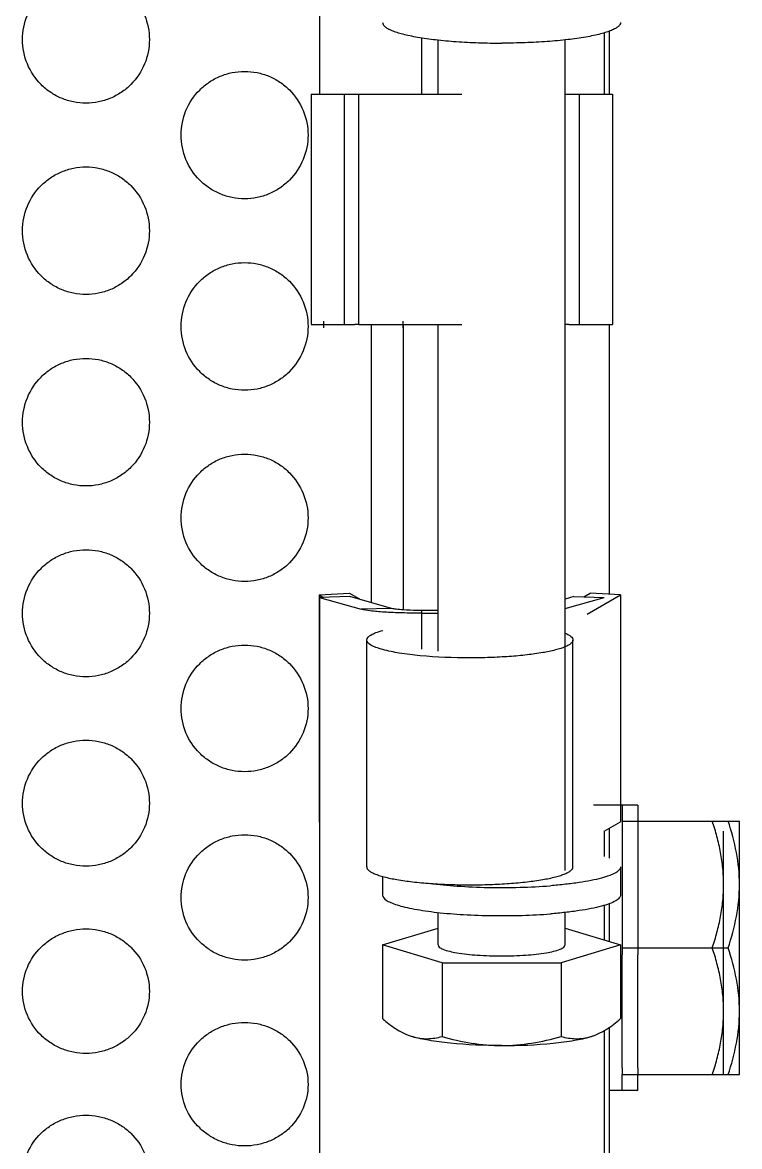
# Model space of a CAD drawing. Header units: millimetres. Extents: x 324 to 7054, y -67 to 2159.
# Drawn here: x 2006 to 2051.2, y 1460.1 to 1531 of the extents above; entities that cross this region are included whole.
import ezdxf

# ---------------------------------------------------------------- set-up
doc = ezdxf.new("R2010")
doc.units = ezdxf.units.MM
doc.header["$LTSCALE"] = 153.67
doc.linetypes.add('CENTER', pattern=[0.6, 0.375, -0.075, 0.075, -0.075])
doc.linetypes.add('DOT', pattern=[0.2, 0.1, -0.1])
doc.layers.get('0').update_dxf_attribs({"linetype": 'CONTINUOUS'})
doc.layers.add('00_BUW_DATUM', color=7, linetype='CONTINUOUS')
doc.layers.add('02___PRT_ALL_AXES', color=7, linetype='CONTINUOUS')

msp = doc.modelspace()

# ---------------------------------------------------------------- linework, layer by layer
at = {"linetype": 'Continuous'}
for p, q in [((2024.23046, 1526.51699), (2033.73476, 1526.51699)), ((2024.23046, 1526.51699), (2024.23046, 1511.97699)), ((2026.33777, 1511.97699), (2026.33777, 1526.51699)), ((2027.23476, 1511.97699), (2027.23476, 1526.51699)), ((2040.23471, 1526.51699), (2043.23905, 1526.51699)), ((2041.13174, 1526.51699), (2041.13174, 1511.97699)), ((2043.23905, 1526.51699), (2043.23905, 1511.97699)), ((2024.23046, 1511.97699), (2026.98955, 1511.97699)), ((2027.23476, 1511.97699), (2033.73476, 1511.97699)), ((2028.03476, 1494.42038), (2028.03476, 1511.97699)), ((2040.47996, 1511.97699), (2043.23905, 1511.97699)), ((2024.73046, 1494.92258), (2026.6461, 1495.02239)), ((2024.73046, 1494.92258), (2025.00651, 1494.76279)), ((2024.73046, 1494.92258), (2024.73047, 1480.60351)), ((2026.6461, 1495.02239), (2027.34782, 1494.61621)), ((2041.42277, 1494.79051), (2041.82341, 1495.02241)), ((2041.63174, 1493.7028), (2043.73905, 1494.9226)), ((2043.73905, 1494.9226), (2041.82341, 1495.02241)), ((2043.73905, 1494.9226), (2043.73907, 1480.60353)), ((2027.73477, 1477.75136), (2027.73476, 1492.07043)), ((2040.73477, 1477.75137), (2040.73476, 1492.07045)), ((2024.73047, 1480.60351), (2024.76484, 1480.58362)), ((2042.70467, 1480.00478), (2043.73907, 1480.60353)), ((2044.83476, 1480.6433), (2044.83476, 1480.20618)), ((2028.72923, 1472.82733), (2032.23478, 1473.88176)), ((2040.23478, 1473.88177), (2043.74033, 1472.82734)), ((2032.48198, 1471.69854), (2028.72923, 1472.82733)), ((2043.74033, 1472.82734), (2039.98753, 1471.69855)), ((2044.83476, 1473.08951), (2044.83476, 1472.197)), ((2032.48198, 1471.69854), (2039.98753, 1471.69855)), ((2044.83476, 1465.0798), (2044.83476, 1464.6433))]:
    msp.add_line(p, q, dxfattribs=at)
at = {"linetype": 'DOT'}
for p, q in [((2043.83476, 1480.6433), (2043.83476, 1480.20625)), ((2043.83476, 1473.08952), (2043.83476, 1472.19701)), ((2043.83476, 1465.07988), (2043.83476, 1464.6433))]:
    msp.add_line(p, q, dxfattribs=at)
at = {"linetype": 'Continuous'}
for points, knots in [([(2027.73476, 1492.07043), (2027.73476, 1492.20653), (2027.98338, 1492.40016), (2028.33906, 1492.55261), (2028.60276, 1492.636), (2028.75057, 1492.67635)], [0, 0, 0, 0, 0.33454752, 0.62335594, 1, 1, 1, 1]), ([(2040.24357, 1492.5009), (2040.31647, 1492.47021), (2040.44492, 1492.40972), (2040.60338, 1492.30456), (2040.70686, 1492.19481), (2040.73473, 1492.10868), (2040.73475, 1492.0705)], [0, 0, 0, 0, 0.34762991, 0.62220193, 0.83223107, 1, 1, 1, 1]), ([(2028.75057, 1491.46451), (2028.60276, 1491.50486), (2028.33906, 1491.58825), (2027.98338, 1491.7407), (2027.73476, 1491.93433), (2027.73476, 1492.07043)], [0, 0, 0, 0, 0.37664403, 0.66545244, 1, 1, 1, 1]), ([(2040.73475, 1492.0705), (2040.73476, 1492.03218), (2040.70666, 1491.94565), (2040.60246, 1491.83549), (2040.44282, 1491.73), (2040.22567, 1491.62804), (2039.95227, 1491.52975), (2039.48453, 1491.39655), (2038.77706, 1491.25349), (2037.80274, 1491.11847), (2036.69205, 1491.01781), (2035.48741, 1490.95557), (2034.65754, 1490.94165), (2034.23476, 1490.94165)], [0, 0, 0, 0, 0.01701453, 0.0383369, 0.06624434, 0.10158998, 0.14458089, 0.1951047, 0.31737342, 0.46460634, 0.63162091, 0.81230853, 1, 1, 1, 1]), ([(2034.23476, 1490.94165), (2033.191, 1490.94164), (2031.70248, 1490.99823), (2029.87517, 1491.21852), (2029.09183, 1491.37137), (2028.75057, 1491.46451)], [0, 0, 0, 0, 0.5672338, 0.8077594, 1, 1, 1, 1]), ([(2027.73478, 1477.75141), (2027.73477, 1477.71309), (2027.76287, 1477.62656), (2027.86707, 1477.5164), (2028.02671, 1477.41091), (2028.24386, 1477.30895), (2028.51726, 1477.21066), (2028.985, 1477.07746), (2029.69247, 1476.9344), (2030.66679, 1476.79939), (2031.77748, 1476.69873), (2032.98212, 1476.6365), (2033.81199, 1476.62257), (2034.23477, 1476.62257)], [0, 0, 0, 0, 0.01701453, 0.0383369, 0.06624434, 0.10158998, 0.14458088, 0.1951047, 0.31737341, 0.46460633, 0.6316209, 0.81230852, 1, 1, 1, 1]), ([(2034.23477, 1476.62257), (2034.65756, 1476.62257), (2035.48743, 1476.6365), (2036.69207, 1476.69873), (2037.80277, 1476.7994), (2038.77708, 1476.93441), (2039.48455, 1477.07748), (2039.95229, 1477.21068), (2040.2257, 1477.30896), (2040.44284, 1477.41093), (2040.60248, 1477.51642), (2040.70668, 1477.62658), (2040.73478, 1477.7131), (2040.73477, 1477.75143)], [0, 0, 0, 0, 0.18769122, 0.36837902, 0.53539402, 0.68262742, 0.80489626, 0.85541999, 0.89841064, 0.93375609, 0.96166332, 0.98298555, 1, 1, 1, 1]), ([(2032.23482, 1472.82733), (2032.23482, 1472.7754), (2032.33271, 1472.65065), (2032.72834, 1472.47111), (2033.54144, 1472.29264), (2034.77671, 1472.16352), (2035.7242, 1472.13269), (2036.23477, 1472.13269)], [0, 0, 0, 0, 0.03752156, 0.10068817, 0.31646394, 0.63108902, 1, 1, 1, 1]), ([(2036.23477, 1472.13269), (2036.74534, 1472.13269), (2037.69283, 1472.16352), (2038.92811, 1472.29264), (2039.74122, 1472.47112), (2040.13685, 1472.65066), (2040.23474, 1472.77541), (2040.23474, 1472.82734)], [0, 0, 0, 0, 0.36891052, 0.68353575, 0.89931181, 0.96247849, 1, 1, 1, 1])]:
    msp.add_open_spline(points, degree=3, knots=knots, dxfattribs=at)
at = {"layer": '00_BUW_DATUM', "linetype": 'Continuous'}
for p, q in [((2032.23471, 1526.51699), (2032.23471, 1529.93798)), ((2040.23477, 1477.52997), (2040.23471, 1529.93783)), ((2032.23476, 1491.37224), (2032.23473, 1511.97699)), ((2044.83476, 1481.6433), (2043.73907, 1481.6433)), ((2044.83476, 1481.6433), (2044.83476, 1480.6433)), ((2044.83476, 1480.6433), (2051.23476, 1480.6433)), ((2051.23476, 1464.6433), (2051.23476, 1480.6433)), ((2044.83476, 1480.20618), (2044.83476, 1473.08951)), ((2043.73477, 1477.75137), (2043.73478, 1475.97872)), ((2028.73477, 1477.15549), (2028.73478, 1475.9787)), ((2032.23478, 1472.82733), (2032.23478, 1474.87703)), ((2040.23478, 1472.82734), (2040.23478, 1474.8785)), ((2028.72923, 1472.82733), (2028.72923, 1468.1796)), ((2043.74033, 1472.82734), (2043.74034, 1468.17961)), ((2044.83476, 1472.6433), (2050.52022, 1472.6433)), ((2044.83476, 1465.0798), (2044.83476, 1472.197)), ((2032.48198, 1471.69854), (2032.48199, 1467.05081)), ((2039.98753, 1471.69855), (2039.98754, 1467.05081)), ((2044.83476, 1464.6433), (2051.23476, 1464.6433)), ((2044.83476, 1463.6433), (2044.83476, 1464.6433)), ((2044.83476, 1463.6433), (2043.03476, 1463.6433))]:
    msp.add_line(p, q, dxfattribs=at)
at = {"layer": '00_BUW_DATUM', "linetype": 'DOT'}
for p, q in [((2043.83476, 1481.6433), (2042.03476, 1481.6433)), ((2043.83476, 1481.6433), (2043.83476, 1480.6433)), ((2043.83476, 1480.6433), (2050.23476, 1480.6433)), ((2050.23476, 1464.6433), (2050.23476, 1480.6433)), ((2043.83476, 1480.20625), (2043.83476, 1473.08952)), ((2043.83476, 1472.6433), (2049.52022, 1472.6433)), ((2043.83476, 1465.07988), (2043.83476, 1472.19701)), ((2043.83476, 1464.6433), (2050.23476, 1464.6433)), ((2043.83476, 1463.6433), (2043.83476, 1464.6433))]:
    msp.add_line(p, q, dxfattribs=at)
at = {"layer": '00_BUW_DATUM', "linetype": 'Continuous'}
for points, knots in [([(2028.73471, 1531.03842), (2028.73471, 1530.99412), (2028.76728, 1530.89409), (2028.88794, 1530.76682), (2029.07272, 1530.64493), (2029.32407, 1530.52712), (2029.64052, 1530.41361), (2030.01997, 1530.30564), (2030.45902, 1530.20429), (2031.14938, 1530.07371), (2032.12781, 1529.93896), (2033.41241, 1529.82286), (2034.80538, 1529.75149), (2035.76481, 1529.73577), (2036.25349, 1529.73598)], [0, 0, 0, 0, 0.01700301, 0.03832422, 0.0662383, 0.10159919, 0.14461108, 0.19515776, 0.25293361, 0.31750201, 0.46477197, 0.63178943, 0.81243652, 1, 1, 1, 1]), ([(2043.73471, 1531.03844), (2043.73471, 1530.99429), (2043.70239, 1530.89465), (2043.58251, 1530.76774), (2043.39887, 1530.64619), (2043.14907, 1530.5287), (2042.83455, 1530.41546), (2042.45738, 1530.30771), (2042.02091, 1530.20653), (2041.33445, 1530.07607), (2040.36123, 1529.94125), (2039.08294, 1529.82475), (2037.69599, 1529.75263), (2036.7404, 1529.73619), (2036.25349, 1529.73598)], [0, 0, 0, 0, 0.01702676, 0.03835494, 0.0662572, 0.10159057, 0.14456294, 0.195062, 0.2527862, 0.31730331, 0.4644907, 0.63148605, 0.81221332, 1, 1, 1, 1]), ([(2051.23476, 1476.6433), (2051.23476, 1477.32023), (2051.09707, 1478.68163), (2050.7359, 1479.99628), (2050.52022, 1480.6433)], [0, 0, 0, 0, 0.49812702, 1, 1, 1, 1]), ([(2043.73477, 1477.75136), (2043.73477, 1477.7196), (2043.71941, 1477.65097), (2043.65636, 1477.55595), (2043.55689, 1477.46431), (2043.35874, 1477.33398), (2043.01463, 1477.18491), (2042.49767, 1477.02693), (2041.85361, 1476.88215), (2041.09542, 1476.75373), (2040.23792, 1476.64478), (2039.63401, 1476.58882), (2039.31851, 1476.5641)], [0, 0, 0, 0, 0.0202179, 0.04341257, 0.07158659, 0.10580433, 0.19398237, 0.30903844, 0.44977408, 0.61392335, 0.79850326, 1, 1, 1, 1]), ([(2031.67986, 1476.71662), (2032.26031, 1476.63956), (2033.49197, 1476.52312), (2035.39769, 1476.44184), (2037.36335, 1476.44852), (2038.67673, 1476.51383), (2039.31851, 1476.5641)], [0, 0, 0, 0, 0.22957462, 0.48468532, 0.74760843, 1, 1, 1, 1]), ([(2050.52022, 1472.6433), (2050.73589, 1473.29031), (2051.09708, 1474.60496), (2051.23476, 1475.96636), (2051.23476, 1476.6433)], [0, 0, 0, 0, 0.50186442, 1, 1, 1, 1]), ([(2028.73478, 1475.97872), (2028.73476, 1475.84662), (2028.89874, 1475.69272), (2029.10108, 1475.57419), (2029.32721, 1475.4652), (2029.67595, 1475.34054), (2030.17272, 1475.20616), (2030.76238, 1475.08327), (2031.43658, 1474.97333), (2032.47184, 1474.84224), (2033.89239, 1474.72783), (2035.68458, 1474.66668), (2037.51062, 1474.68206), (2038.72539, 1474.74499), (2039.31851, 1474.79145)], [0, 0, 0, 0, 0.03645453, 0.05035147, 0.06642347, 0.1051819, 0.15262107, 0.20825262, 0.2713652, 0.34108235, 0.49619141, 0.66445567, 0.83581543, 1, 1, 1, 1]), ([(2043.73478, 1475.97871), (2043.73477, 1475.94695), (2043.71941, 1475.87832), (2043.65636, 1475.7833), (2043.5569, 1475.69166), (2043.35874, 1475.56133), (2043.01464, 1475.41226), (2042.49767, 1475.25428), (2041.85361, 1475.1095), (2041.09543, 1474.98108), (2040.23792, 1474.87213), (2039.63402, 1474.81617), (2039.31851, 1474.79145)], [0, 0, 0, 0, 0.0202179, 0.04341257, 0.07158659, 0.10580433, 0.19398237, 0.30903844, 0.44977408, 0.61392335, 0.79850326, 1, 1, 1, 1]), ([(2051.23476, 1468.6433), (2051.23476, 1469.32023), (2051.09707, 1470.68163), (2050.7359, 1471.99628), (2050.52022, 1472.6433)], [0, 0, 0, 0, 0.49812702, 1, 1, 1, 1]), ([(2050.52022, 1464.6433), (2050.73589, 1465.29031), (2051.09708, 1466.60496), (2051.23476, 1467.96636), (2051.23476, 1468.6433)], [0, 0, 0, 0, 0.50186442, 1, 1, 1, 1]), ([(2028.72923, 1468.1796), (2028.82409, 1468.09713), (2029.19277, 1467.78836), (2029.58946, 1467.50995), (2029.902, 1467.34072)], [0, 0, 0, 0, 0.26126555, 1, 1, 1, 1]), ([(2042.56758, 1467.34076), (2042.66853, 1467.39541), (2043.08295, 1467.6408), (2043.4638, 1467.9392), (2043.74034, 1468.17961)], [0, 0, 0, 0, 0.23854835, 1, 1, 1, 1]), ([(2029.902, 1467.34072), (2029.95975, 1467.30945), (2030.18647, 1467.19308), (2030.42445, 1467.09796), (2030.60561, 1467.04347)], [0, 0, 0, 0, 0.25768512, 1, 1, 1, 1]), ([(2030.60561, 1467.04347), (2030.91121, 1466.95155), (2031.54962, 1466.86377), (2032.17986, 1466.9699), (2032.48199, 1467.05081)], [0, 0, 0, 0, 0.50503067, 1, 1, 1, 1]), ([(2036.23476, 1466.47907), (2035.15027, 1466.47907), (2033.61044, 1466.53917), (2031.73488, 1466.77721), (2030.9437, 1466.94177), (2030.60561, 1467.04347)], [0, 0, 0, 0, 0.5737365, 0.81322391, 1, 1, 1, 1]), ([(2036.23476, 1466.47907), (2037.31926, 1466.47907), (2038.8591, 1466.53917), (2040.73466, 1466.77722), (2041.52585, 1466.94178), (2041.86394, 1467.04347)], [0, 0, 0, 0, 0.57373526, 0.81322294, 1, 1, 1, 1]), ([(2039.98754, 1467.05081), (2040.28965, 1466.96991), (2040.91991, 1466.86381), (2041.55833, 1466.95155), (2041.86394, 1467.04347)], [0, 0, 0, 0, 0.49495485, 1, 1, 1, 1]), ([(2041.86394, 1467.04347), (2041.92323, 1467.06131), (2042.1652, 1467.14172), (2042.39789, 1467.24888), (2042.56758, 1467.34076)], [0, 0, 0, 0, 0.24292792, 1, 1, 1, 1])]:
    msp.add_open_spline(points, degree=3, knots=knots, dxfattribs=at)
at = {"layer": '00_BUW_DATUM', "linetype": 'DOT'}
for points, knots in [([(2050.23476, 1476.6433), (2050.23476, 1477.32023), (2050.09707, 1478.68163), (2049.7359, 1479.99628), (2049.52022, 1480.6433)], [0, 0, 0, 0, 0.49812702, 1, 1, 1, 1]), ([(2049.52022, 1472.6433), (2049.73589, 1473.29031), (2050.09708, 1474.60496), (2050.23476, 1475.96636), (2050.23476, 1476.6433)], [0, 0, 0, 0, 0.50186442, 1, 1, 1, 1]), ([(2050.23476, 1468.6433), (2050.23476, 1469.32023), (2050.09707, 1470.68163), (2049.7359, 1471.99628), (2049.52022, 1472.6433)], [0, 0, 0, 0, 0.49812702, 1, 1, 1, 1]), ([(2049.52022, 1464.6433), (2049.73589, 1465.29031), (2050.09708, 1466.60496), (2050.23476, 1467.96636), (2050.23476, 1468.6433)], [0, 0, 0, 0, 0.50186442, 1, 1, 1, 1])]:
    msp.add_open_spline(points, degree=3, knots=knots, dxfattribs=at)
at = {"layer": '00_BUW_DATUM', "linetype": 'Continuous'}
for points in [[(2032.48199, 1467.05081), (2033.69912, 1466.70479), (2034.9694, 1466.47907), (2036.23476, 1466.47907)], [(2036.23476, 1466.47907), (2037.50012, 1466.47907), (2038.77041, 1466.70479), (2039.98754, 1467.05081)]]:
    msp.add_open_spline(points, degree=3, dxfattribs=at)
at = {"layer": '02___PRT_ALL_AXES', "linetype": 'Continuous'}
for p, q in [((2024.76484, 1706.56174), (2024.76484, 1526.51699)), ((2031.21468, 1526.51699), (2031.21468, 1530.0719)), ((2042.70467, 1530.38221), (2042.70467, 1526.51699)), ((2043.03476, 1526.51699), (2043.03476, 1530.49188)), ((2027.23476, 1511.97699), (2026.98955, 1511.97699)), ((2030.03476, 1511.97699), (2030.03476, 1493.96942)), ((2040.47996, 1511.97699), (2040.23473, 1511.97699)), ((2043.03476, 1494.9593), (2043.03476, 1511.97699)), ((2026.67745, 1494.80731), (2024.76484, 1494.75635)), ((2024.76484, 1494.75635), (2027.38946, 1494.00814)), ((2024.76484, 1494.75635), (2024.76484, 1317.39225)), ((2029.30207, 1494.0591), (2026.67745, 1494.80731)), ((2040.79206, 1494.80731), (2040.23475, 1494.64844)), ((2040.23475, 1494.05224), (2042.70467, 1494.75635)), ((2040.79206, 1494.80731), (2042.70467, 1494.75635)), ((2029.30207, 1494.0591), (2027.38946, 1494.00814)), ((2032.23475, 1493.93575), (2031.21468, 1493.93575)), ((2031.21468, 1491.49465), (2031.21468, 1493.93575)), ((2031.21468, 1493.76144), (2032.23475, 1493.76144)), ((2042.70467, 1480.00478), (2042.70467, 1478.40785)), ((2043.03476, 1478.29784), (2043.03476, 1480.19584)), ((2043.03476, 1473.03957), (2043.03476, 1475.43005)), ((2042.70467, 1475.32105), (2042.70467, 1473.13886)), ((2043.03476, 1381.97699), (2043.03476, 1467.63617)), ((2042.70467, 1467.41974), (2042.70467, 1317.39225))]:
    msp.add_line(p, q, dxfattribs=at)
at = {"layer": '02___PRT_ALL_AXES', "linetype": 'CENTER'}
for p, q in [((2025.03476, 1511.76064), (2025.03476, 1512.19872)), ((2030.03476, 1511.76064), (2030.03476, 1512.19872))]:
    msp.add_line(p, q, dxfattribs=at)
at = {"layer": '02___PRT_ALL_AXES', "linetype": 'Continuous'}
for points, knots in [([(2010.03476, 1525.94481), (2009.76893, 1525.94516), (2009.24531, 1525.99726), (2008.48961, 1526.22887), (2007.79947, 1526.59989), (2006.98616, 1527.26868), (2006.24385, 1528.38115), (2005.9302, 1529.96109), (2006.24394, 1531.5355), (2006.98437, 1532.64435), (2007.79615, 1533.31104), (2008.48659, 1533.68184), (2009.24381, 1533.91352), (2009.76846, 1533.9656), (2010.03476, 1533.96594)], [0, 0, 0, 0, 0.0625, 0.125, 0.1875, 0.25, 0.375, 0.5, 0.625, 0.75, 0.8125, 0.875, 0.9375, 1, 1, 1, 1]), ([(2010.03476, 1533.96594), (2010.30058, 1533.96559), (2010.8242, 1533.91371), (2011.5799, 1533.68299), (2012.27004, 1533.31329), (2013.08335, 1532.64659), (2013.82566, 1531.53673), (2014.13932, 1529.9581), (2013.82557, 1528.38239), (2013.08514, 1527.27093), (2012.27336, 1526.60214), (2011.58292, 1526.23002), (2010.8257, 1525.99745), (2010.30105, 1525.94515), (2010.03476, 1525.94481)], [0, 0, 0, 0, 0.0625, 0.125, 0.1875, 0.25, 0.375, 0.5, 0.625, 0.75, 0.8125, 0.875, 0.9375, 1, 1, 1, 1]), ([(2020.03476, 1519.91187), (2019.76893, 1519.91222), (2019.24531, 1519.96441), (2018.48961, 1520.19645), (2017.79947, 1520.56818), (2016.98616, 1521.23827), (2016.24385, 1522.35308), (2015.9302, 1523.93673), (2016.24394, 1525.51528), (2016.98437, 1526.62733), (2017.79615, 1527.29604), (2018.48659, 1527.66799), (2019.24381, 1527.90039), (2019.76846, 1527.95264), (2020.03476, 1527.95298)], [0, 0, 0, 0, 0.0625, 0.125, 0.1875, 0.25, 0.375, 0.5, 0.625, 0.75, 0.8125, 0.875, 0.9375, 1, 1, 1, 1]), ([(2020.03476, 1527.95298), (2020.30058, 1527.95263), (2020.8242, 1527.90058), (2021.5799, 1527.66914), (2022.27004, 1527.29829), (2023.08335, 1526.62958), (2023.82566, 1525.51652), (2024.13932, 1523.93373), (2023.82557, 1522.35432), (2023.08514, 1521.24053), (2022.27336, 1520.57043), (2021.58292, 1520.1976), (2020.8257, 1519.9646), (2020.30105, 1519.91221), (2020.03476, 1519.91187)], [0, 0, 0, 0, 0.0625, 0.125, 0.1875, 0.25, 0.375, 0.5, 0.625, 0.75, 0.8125, 0.875, 0.9375, 1, 1, 1, 1]), ([(2010.03476, 1513.87099), (2009.76893, 1513.87134), (2009.24531, 1513.92357), (2008.48961, 1514.1558), (2007.79947, 1514.52786), (2006.98616, 1515.1986), (2006.24385, 1516.31462), (2005.9302, 1517.9004), (2006.24394, 1519.48151), (2006.98437, 1520.59566), (2007.79615, 1521.26571), (2008.48659, 1521.63843), (2009.24381, 1521.87133), (2009.76846, 1521.92369), (2010.03476, 1521.92403)], [0, 0, 0, 0, 0.0625, 0.125, 0.1875, 0.25, 0.375, 0.5, 0.625, 0.75, 0.8125, 0.875, 0.9375, 1, 1, 1, 1]), ([(2010.03476, 1521.92403), (2010.30058, 1521.92368), (2010.8242, 1521.87152), (2011.5799, 1521.63959), (2012.27004, 1521.26796), (2013.08335, 1520.59791), (2013.82566, 1519.48275), (2014.13932, 1517.8974), (2013.82557, 1516.31586), (2013.08514, 1515.20085), (2012.27336, 1514.53011), (2011.58292, 1514.15696), (2010.8257, 1513.92376), (2010.30105, 1513.87133), (2010.03476, 1513.87099)], [0, 0, 0, 0, 0.0625, 0.125, 0.1875, 0.25, 0.375, 0.5, 0.625, 0.75, 0.8125, 0.875, 0.9375, 1, 1, 1, 1]), ([(2020.03476, 1507.82821), (2019.76893, 1507.82856), (2019.24531, 1507.88078), (2018.48961, 1508.11297), (2017.79947, 1508.48499), (2016.98616, 1509.1557), (2016.24385, 1510.27181), (2015.9302, 1511.85814), (2016.24394, 1513.44023), (2016.98437, 1514.55535), (2017.79615, 1515.22607), (2018.48659, 1515.5992), (2019.24381, 1515.83236), (2019.76846, 1515.88478), (2020.03476, 1515.88512)], [0, 0, 0, 0, 0.0625, 0.125, 0.1875, 0.25, 0.375, 0.5, 0.625, 0.75, 0.8125, 0.875, 0.9375, 1, 1, 1, 1]), ([(2020.03476, 1515.88512), (2020.30058, 1515.88478), (2020.8242, 1515.83255), (2021.5799, 1515.60036), (2022.27004, 1515.22833), (2023.08335, 1514.5576), (2023.82566, 1513.44147), (2024.13932, 1511.85513), (2023.82557, 1510.27305), (2023.08514, 1509.15795), (2022.27336, 1508.48724), (2021.58292, 1508.11413), (2020.8257, 1507.88097), (2020.30105, 1507.82855), (2020.03476, 1507.82821)], [0, 0, 0, 0, 0.0625, 0.125, 0.1875, 0.25, 0.375, 0.5, 0.625, 0.75, 0.8125, 0.875, 0.9375, 1, 1, 1, 1]), ([(2010.03476, 1501.78958), (2009.76893, 1501.78993), (2009.24531, 1501.84209), (2008.48961, 1502.07401), (2007.79947, 1502.44561), (2006.98616, 1503.11562), (2006.24385, 1504.23072), (2005.9302, 1505.816), (2006.24394, 1507.39748), (2006.98437, 1508.51246), (2007.79615, 1509.18319), (2008.48659, 1509.55634), (2009.24381, 1509.78953), (2009.76846, 1509.84196), (2010.03476, 1509.8423)], [0, 0, 0, 0, 0.0625, 0.125, 0.1875, 0.25, 0.375, 0.5, 0.625, 0.75, 0.8125, 0.875, 0.9375, 1, 1, 1, 1]), ([(2010.03476, 1509.8423), (2010.30058, 1509.84196), (2010.8242, 1509.78972), (2011.5799, 1509.5575), (2012.27004, 1509.18544), (2013.08335, 1508.51472), (2013.82566, 1507.39873), (2014.13932, 1505.81299), (2013.82557, 1504.23196), (2013.08514, 1503.11787), (2012.27336, 1502.44786), (2011.58292, 1502.07517), (2010.8257, 1501.84228), (2010.30105, 1501.78992), (2010.03476, 1501.78958)], [0, 0, 0, 0, 0.0625, 0.125, 0.1875, 0.25, 0.375, 0.5, 0.625, 0.75, 0.8125, 0.875, 0.9375, 1, 1, 1, 1]), ([(2020.03476, 1495.76115), (2019.76893, 1495.7615), (2019.24531, 1495.81355), (2018.48961, 1496.04496), (2017.79947, 1496.41577), (2016.98616, 1497.08441), (2016.24385, 1498.19737), (2015.9302, 1499.78003), (2016.24394, 1501.35932), (2016.98437, 1502.47304), (2017.79615, 1503.1431), (2018.48659, 1503.5159), (2019.24381, 1503.74889), (2019.76846, 1503.80128), (2020.03476, 1503.80162)], [0, 0, 0, 0, 0.0625, 0.125, 0.1875, 0.25, 0.375, 0.5, 0.625, 0.75, 0.8125, 0.875, 0.9375, 1, 1, 1, 1]), ([(2020.03476, 1503.80162), (2020.30058, 1503.80127), (2020.8242, 1503.74909), (2021.5799, 1503.51706), (2022.27004, 1503.14535), (2023.08335, 1502.47529), (2023.82566, 1501.36056), (2024.13932, 1499.77703), (2023.82557, 1498.19861), (2023.08514, 1497.08666), (2022.27336, 1496.41802), (2021.58292, 1496.04612), (2020.8257, 1495.81374), (2020.30105, 1495.76149), (2020.03476, 1495.76115)], [0, 0, 0, 0, 0.0625, 0.125, 0.1875, 0.25, 0.375, 0.5, 0.625, 0.75, 0.8125, 0.875, 0.9375, 1, 1, 1, 1]), ([(2010.03476, 1489.74895), (2009.76893, 1489.7493), (2009.24531, 1489.80118), (2008.48961, 1490.03186), (2007.79947, 1490.40152), (2006.98616, 1491.06812), (2006.24385, 1492.17782), (2005.9302, 1493.75626), (2006.24394, 1495.33179), (2006.98437, 1496.44313), (2007.79615, 1497.11185), (2008.48659, 1497.48394), (2009.24381, 1497.71649), (2009.76846, 1497.76878), (2010.03476, 1497.76912)], [0, 0, 0, 0, 0.0625, 0.125, 0.1875, 0.25, 0.375, 0.5, 0.625, 0.75, 0.8125, 0.875, 0.9375, 1, 1, 1, 1]), ([(2010.03476, 1497.76912), (2010.30058, 1497.76877), (2010.8242, 1497.71668), (2011.5799, 1497.4851), (2012.27004, 1497.1141), (2013.08335, 1496.44538), (2013.82566, 1495.33303), (2014.13932, 1493.75327), (2013.82557, 1492.17906), (2013.08514, 1491.07036), (2012.27336, 1490.40376), (2011.58292, 1490.03301), (2010.8257, 1489.80137), (2010.30105, 1489.74929), (2010.03476, 1489.74895)], [0, 0, 0, 0, 0.0625, 0.125, 0.1875, 0.25, 0.375, 0.5, 0.625, 0.75, 0.8125, 0.875, 0.9375, 1, 1, 1, 1]), ([(2031.21468, 1493.76144), (2030.79706, 1493.76144), (2030.00367, 1493.77235), (2028.91337, 1493.8174), (2028.05559, 1493.89059), (2027.57136, 1493.95628), (2027.38946, 1494.00814)], [0, 0, 0, 0, 0.32636601, 0.62013878, 0.8521801, 1, 1, 1, 1]), ([(2030.03424, 1493.96935), (2029.88411, 1493.97892), (2029.63934, 1493.99992), (2029.39408, 1494.03287), (2029.30207, 1494.0591)], [0, 0, 0, 0, 0.61124054, 1, 1, 1, 1]), ([(2031.21468, 1493.93575), (2031.10989, 1493.93575), (2030.71624, 1493.93854), (2030.32254, 1493.95098), (2030.03424, 1493.96935)], [0, 0, 0, 0, 0.26618007, 1, 1, 1, 1]), ([(2020.03476, 1483.75901), (2019.76893, 1483.75935), (2019.24531, 1483.81101), (2018.48961, 1484.04073), (2017.79947, 1484.40885), (2016.98616, 1485.07274), (2016.24385, 1486.17809), (2015.9302, 1487.75074), (2016.24394, 1489.32092), (2016.98437, 1490.42878), (2017.79615, 1491.09549), (2018.48659, 1491.46648), (2019.24381, 1491.69836), (2019.76846, 1491.7505), (2020.03476, 1491.75085)], [0, 0, 0, 0, 0.0625, 0.125, 0.1875, 0.25, 0.375, 0.5, 0.625, 0.75, 0.8125, 0.875, 0.9375, 1, 1, 1, 1]), ([(2020.03476, 1491.75085), (2020.30058, 1491.7505), (2020.8242, 1491.69856), (2021.5799, 1491.46763), (2022.27004, 1491.09773), (2023.08335, 1490.43102), (2023.82566, 1489.32215), (2024.13932, 1487.74775), (2023.82557, 1486.17933), (2023.08514, 1485.07498), (2022.27336, 1484.41109), (2021.58292, 1484.04187), (2020.8257, 1483.8112), (2020.30105, 1483.75935), (2020.03476, 1483.75901)], [0, 0, 0, 0, 0.0625, 0.125, 0.1875, 0.25, 0.375, 0.5, 0.625, 0.75, 0.8125, 0.875, 0.9375, 1, 1, 1, 1]), ([(2010.03476, 1477.7973), (2009.76893, 1477.79765), (2009.24531, 1477.84904), (2008.48961, 1478.07756), (2007.79947, 1478.44379), (2006.98616, 1479.1043), (2006.24385, 1480.20419), (2005.9302, 1481.76946), (2006.24394, 1483.33273), (2006.98437, 1484.43599), (2007.79615, 1485.10002), (2008.48659, 1485.46956), (2009.24381, 1485.70053), (2009.76846, 1485.75247), (2010.03476, 1485.75281)], [0, 0, 0, 0, 0.0625, 0.125, 0.1875, 0.25, 0.375, 0.5, 0.625, 0.75, 0.8125, 0.875, 0.9375, 1, 1, 1, 1]), ([(2010.03476, 1485.75281), (2010.30058, 1485.75247), (2010.8242, 1485.70073), (2011.5799, 1485.4707), (2012.27004, 1485.10225), (2013.08335, 1484.43822), (2013.82566, 1483.33395), (2014.13932, 1481.76649), (2013.82557, 1480.20541), (2013.08514, 1479.10653), (2012.27336, 1478.44601), (2011.58292, 1478.0787), (2010.8257, 1477.84923), (2010.30105, 1477.79764), (2010.03476, 1477.7973)], [0, 0, 0, 0, 0.0625, 0.125, 0.1875, 0.25, 0.375, 0.5, 0.625, 0.75, 0.8125, 0.875, 0.9375, 1, 1, 1, 1]), ([(2020.03476, 1471.86981), (2019.76893, 1471.87016), (2019.24531, 1471.92122), (2018.48961, 1472.14832), (2017.79947, 1472.51228), (2016.98616, 1473.16877), (2016.24385, 1474.26208), (2015.9302, 1475.81842), (2016.24394, 1477.3732), (2016.98437, 1478.47077), (2017.79615, 1479.13146), (2018.48659, 1479.49916), (2019.24381, 1479.72901), (2019.76846, 1479.78069), (2020.03476, 1479.78103)], [0, 0, 0, 0, 0.0625, 0.125, 0.1875, 0.25, 0.375, 0.5, 0.625, 0.75, 0.8125, 0.875, 0.9375, 1, 1, 1, 1]), ([(2020.03476, 1479.78103), (2020.30058, 1479.78069), (2020.8242, 1479.7292), (2021.5799, 1479.5003), (2022.27004, 1479.13368), (2023.08335, 1478.47299), (2023.82566, 1477.37442), (2024.13932, 1475.81547), (2023.82557, 1474.2633), (2023.08514, 1473.17098), (2022.27336, 1472.51449), (2021.58292, 1472.14945), (2020.8257, 1471.92141), (2020.30105, 1471.87015), (2020.03476, 1471.86981)], [0, 0, 0, 0, 0.0625, 0.125, 0.1875, 0.25, 0.375, 0.5, 0.625, 0.75, 0.8125, 0.875, 0.9375, 1, 1, 1, 1]), ([(2010.03476, 1465.98247), (2009.76893, 1465.98281), (2009.24531, 1466.03351), (2008.48961, 1466.25895), (2007.79947, 1466.62028), (2006.98616, 1467.27208), (2006.24385, 1468.35773), (2005.9302, 1469.90357), (2006.24394, 1471.44832), (2006.98437, 1472.53909), (2007.79615, 1473.19577), (2008.48659, 1473.56128), (2009.24381, 1473.78976), (2009.76846, 1473.84114), (2010.03476, 1473.84148)], [0, 0, 0, 0, 0.0625, 0.125, 0.1875, 0.25, 0.375, 0.5, 0.625, 0.75, 0.8125, 0.875, 0.9375, 1, 1, 1, 1]), ([(2010.03476, 1473.84148), (2010.30058, 1473.84113), (2010.8242, 1473.78995), (2011.5799, 1473.56241), (2012.27004, 1473.19798), (2013.08335, 1472.54129), (2013.82566, 1471.44953), (2014.13932, 1469.90064), (2013.82557, 1468.35894), (2013.08514, 1467.27427), (2012.27336, 1466.62248), (2011.58292, 1466.26007), (2010.8257, 1466.03369), (2010.30105, 1465.9828), (2010.03476, 1465.98247)], [0, 0, 0, 0, 0.0625, 0.125, 0.1875, 0.25, 0.375, 0.5, 0.625, 0.75, 0.8125, 0.875, 0.9375, 1, 1, 1, 1]), ([(2020.03476, 1460.14117), (2019.76893, 1460.1415), (2019.24531, 1460.19178), (2018.48961, 1460.41534), (2017.79947, 1460.77369), (2016.98616, 1461.42014), (2016.24385, 1462.49704), (2015.9302, 1464.03084), (2016.24394, 1465.564), (2016.98437, 1466.64688), (2017.79615, 1467.29891), (2018.48659, 1467.66184), (2019.24381, 1467.88874), (2019.76846, 1467.93976), (2020.03476, 1467.94009)], [0, 0, 0, 0, 0.0625, 0.125, 0.1875, 0.25, 0.375, 0.5, 0.625, 0.75, 0.8125, 0.875, 0.9375, 1, 1, 1, 1]), ([(2020.03476, 1467.94009), (2020.30058, 1467.93975), (2020.8242, 1467.88892), (2021.5799, 1467.66297), (2022.27004, 1467.3011), (2023.08335, 1466.64907), (2023.82566, 1465.56521), (2024.13932, 1464.02793), (2023.82557, 1462.49824), (2023.08514, 1461.42232), (2022.27336, 1460.77586), (2021.58292, 1460.41646), (2020.8257, 1460.19196), (2020.30105, 1460.1415), (2020.03476, 1460.14117)], [0, 0, 0, 0, 0.0625, 0.125, 0.1875, 0.25, 0.375, 0.5, 0.625, 0.75, 0.8125, 0.875, 0.9375, 1, 1, 1, 1]), ([(2010.03476, 1454.35175), (2009.76893, 1454.35208), (2009.24531, 1454.40188), (2008.48961, 1454.62334), (2007.79947, 1454.97834), (2006.98616, 1455.6188), (2006.24385, 1456.68588), (2005.9302, 1458.2061), (2006.24394, 1459.72615), (2006.98437, 1460.80005), (2007.79615, 1461.44676), (2008.48659, 1461.80677), (2009.24381, 1462.03184), (2009.76846, 1462.08246), (2010.03476, 1462.08279)], [0, 0, 0, 0, 0.0625, 0.125, 0.1875, 0.25, 0.375, 0.5, 0.625, 0.75, 0.8125, 0.875, 0.9375, 1, 1, 1, 1]), ([(2010.03476, 1462.08279), (2010.30058, 1462.08245), (2010.8242, 1462.03203), (2011.5799, 1461.80789), (2012.27004, 1461.44894), (2013.08335, 1460.80222), (2013.82566, 1459.72734), (2014.13932, 1458.20322), (2013.82557, 1456.68707), (2013.08514, 1455.62096), (2012.27336, 1454.9805), (2011.58292, 1454.62445), (2010.8257, 1454.40206), (2010.30105, 1454.35208), (2010.03476, 1454.35175)], [0, 0, 0, 0, 0.0625, 0.125, 0.1875, 0.25, 0.375, 0.5, 0.625, 0.75, 0.8125, 0.875, 0.9375, 1, 1, 1, 1])]:
    msp.add_open_spline(points, degree=3, knots=knots, dxfattribs=at)

doc.saveas('drawing.dxf')
